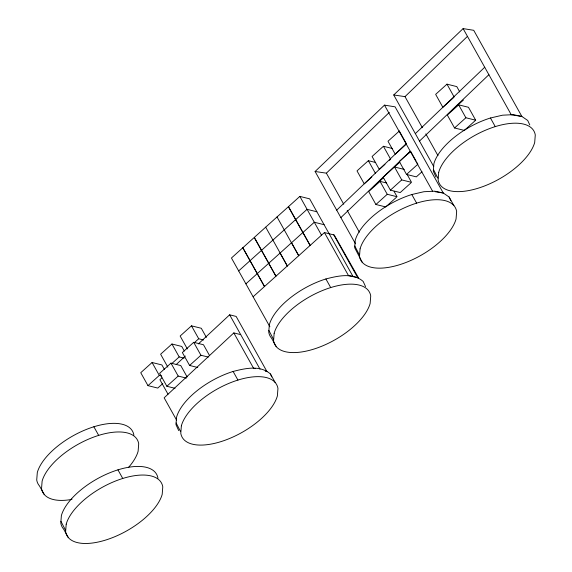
<?xml version="1.0" encoding="UTF-8"?>
<svg xmlns="http://www.w3.org/2000/svg" width="572" height="572" viewBox="0 0 572 572"><rect width="100%" height="100%" fill="white"/><g stroke="black" fill="none" stroke-linecap="round" stroke-linejoin="round"><path stroke-width="0.86" d="M433.705 166.495L393.729 94.966L405.005 96.639L467.303 36.508M355.505 243.794L315.1 171.493L326.376 173.166L389.31 112.412M393.729 94.966L463.113 28.6L473.723 30.302L521.878 116.466L527.727 120.47L529.779 124.925M315.1 171.493L384.477 105.126L395.095 106.835L443.243 192.993L449.099 196.997L453.918 205.613M415.336 133.619L484.713 67.253M336.701 210.153L406.084 143.779M419.498 141.077L488.874 74.71M340.869 217.603L410.246 151.237M161.869 377.885L159.91 379.708L168.004 394.187M176.205 364.543L185.328 356.049M198.362 343.922L229.637 314.807L236.136 316.423L266.952 371.571L265.329 371.164M240.712 334.627L233.826 332.911L164.143 397.819L176.591 420.091M353.031 276.526L309.659 198.849L299.85 196.403L288.51 206.614L310.181 245.388M238.667 270.921L261.418 250.436M261.568 250.3L295.581 219.677M295.738 219.541L307.071 209.331L316.881 211.769M459.759 91.92L456.785 86.601L446.975 84.156L435.642 94.366L442.864 107.286L453.567 97.648M392.406 148.505L383.412 146.268L372.079 156.478L379.3 169.405L384.97 164.3M375.704 162.512L368.347 160.682L357.007 170.892L364.235 183.812L371.793 177.013M206.392 337.394L201.287 328.271L191.484 325.833L180.144 336.036L187.366 348.963M184.313 351.008L181.76 346.446L171.95 344.008L160.618 354.218L167.839 367.138M164.443 369.505L161.89 364.943L152.08 362.505L140.748 372.708L147.969 385.635L157.779 388.073L162.813 383.54M245.896 283.848L314.293 222.251L324.102 224.696M389.375 160.332L390.633 159.195L383.412 146.268M209.452 355.405L203.503 344.766L193.701 342.321L182.361 352.531L189.589 365.458L197.755 367.489M187.144 376.984L180.773 365.579L170.971 363.134L159.631 373.344L166.852 386.272L175.025 388.302M452.666 109.731L463.377 100.086M194.294 342.721L198.706 338.753L203.611 339.975M458.658 104.84L447.325 115.043L454.547 127.971L464.35 130.409L475.689 120.206L468.468 107.279L458.658 104.84L465.88 117.76L475.689 120.206M171.621 363.735L179.179 356.928L184.077 358.151M147.969 385.635L159.309 375.425L161.762 376.033M408.172 153.782L410.696 151.508M399.814 162.205L383.176 177.206L390.397 190.126L400.207 192.571L410.911 182.926M374.038 186.257L383.483 177.749M386.565 182.99L380.03 181.367L368.69 191.57L375.918 204.497L385.721 206.935L396.432 197.297M253.117 296.768L324.431 232.554L334.22 235.013L358.522 277.892L348.512 275.632L324.431 232.554M189.589 365.458L200.922 355.248L208.28 357.078M166.852 386.272L178.192 376.061L186.365 378.099M454.547 127.971L465.88 117.76M416.159 161.175L410.639 151.294L399.299 161.504L406.528 174.431L417.86 164.221L417.009 162.698M390.397 190.126L401.737 179.915L411.54 182.361L407.293 174.76M375.918 204.497L387.251 194.287L397.061 196.732L394.087 191.405M422 171.764L416.33 176.87L406.528 174.431M433.433 169.469L437.952 178.214M354.804 245.996L359.323 254.74M268.883 330.43L273.402 339.175M176.105 422.93L180.63 431.667M60.932 521.321L65.458 530.065M436.028 177.12L433.297 171.185L433.883 163.721A54.083 24.975 -29.2 0 1 490.44 117.996L502.573 115.186L513.298 114.665L521.878 116.466L511.261 114.757L463.113 28.6M362.219 262.262L354.669 247.712L355.248 240.247A54.083 24.975 -29.2 0 1 411.811 194.523L423.945 191.713L434.663 191.191L443.243 192.993L435.085 191.684M276.297 346.696L271.478 338.081A54.083 24.975 -29.2 0 1 268.747 332.146L269.333 324.682A54.083 24.975 -29.2 0 1 325.89 278.957C337.888 275.861 352.874 272.379 363.177 281.431L365.565 286.629M178.7 430.58L175.976 424.638L176.555 417.181A54.083 24.975 -29.2 0 1 233.119 371.457C245.109 368.361 260.096 364.879 270.406 373.931L275.218 382.546M72.022 499.192L69.426 499.799A54.083 24.975 -29.2 0 1 41.541 488.574L42.121 481.109A54.083 24.975 -29.2 0 1 92.342 437.594A54.083 24.975 -29.2 0 1 138.703 443.8L138.117 451.258A54.083 24.975 -29.2 0 1 128.636 467.295M404.318 169.434L394.516 166.995L401.737 179.915M255.291 368.668L253.568 368.239L233.826 332.911M490.44 117.996L495.259 126.612M446.975 84.156L454.197 97.083M405.005 96.639L422.358 127.692M425.825 133.898L437.973 155.634M384.477 105.126L432.632 191.284M411.811 194.523L416.631 203.139M380.03 181.367L387.251 194.287M368.347 160.682L375.568 173.609M326.376 173.166L343.729 204.218M347.197 210.424L359.345 232.16M333.626 234.606L357.707 277.685M299.85 196.403L321.521 235.178M310.103 245.452L288.359 206.749L254.347 237.373L268.797 263.22M325.89 278.957L330.709 287.573M291.548 242.735L298.77 255.663M277.02 216.96L298.691 255.734M265.687 227.17L287.358 265.937M280.058 253.081L287.28 266.009M268.718 263.292L275.94 276.219L254.197 237.516L231.445 258.001L269.884 326.769M242.857 247.719L264.529 286.493M242.785 247.79L264.45 286.565M229.637 314.807L260.024 369.183M233.119 371.457L237.931 380.073M191.484 325.833L198.706 338.753M193.701 342.321L200.922 355.248M171.95 344.008L179.179 356.928M170.971 363.134L178.192 376.061M152.08 362.505L159.309 375.425M93.865 426.769L98.684 435.385M117.946 469.848L122.758 478.464M44.273 494.508L39.454 485.893A54.083 24.975 -29.2 0 1 36.722 479.958L37.309 472.493A54.083 24.975 -29.2 0 1 87.53 428.979A54.083 24.975 -29.2 0 1 133.884 435.185M68.347 537.587L63.528 528.971A54.083 24.975 -29.2 0 1 60.804 523.037L61.383 515.572A54.083 24.975 -29.2 0 1 111.604 472.057A54.083 24.975 -29.2 0 1 157.958 478.263M449.099 196.997L450.808 200.708M270.406 373.931L271.772 376.898M66.195 524.188L65.616 531.653A54.083 24.975 -29.2 0 0 111.969 537.852A54.083 24.975 -29.2 0 0 162.198 494.344L162.777 486.879A54.083 24.975 -29.2 0 0 116.423 480.673A54.083 24.975 -29.2 0 0 66.195 524.188M181.367 425.797L180.788 433.261A54.083 24.975 -29.2 0 0 227.141 439.46A54.083 24.975 -29.2 0 0 277.37 395.946L277.949 388.488A54.083 24.975 -29.2 0 0 231.596 382.282A54.083 24.975 -29.2 0 0 181.367 425.797M274.145 333.297L273.566 340.762A54.083 24.975 -29.2 0 0 319.92 346.961A54.083 24.975 -29.2 0 0 370.141 303.453L370.727 295.989A54.083 24.975 -29.2 0 0 324.367 289.782A54.083 24.975 -29.2 0 0 274.145 333.297M360.067 248.863L359.488 256.327A54.083 24.975 -29.2 0 0 405.841 262.527A54.083 24.975 -29.2 0 0 456.063 219.019L456.649 211.554A54.083 24.975 -29.2 0 0 410.288 205.348A54.083 24.975 -29.2 0 0 360.067 248.863M438.695 172.336L438.116 179.801A54.083 24.975 -29.2 0 0 484.47 186A54.083 24.975 -29.2 0 0 534.691 142.492L535.278 135.028A54.083 24.975 -29.2 0 0 488.917 128.822A54.083 24.975 -29.2 0 0 438.695 172.336M399.335 131.045L387.995 141.248L395.216 154.175L406.556 143.965L399.335 131.045"/></g></svg>
